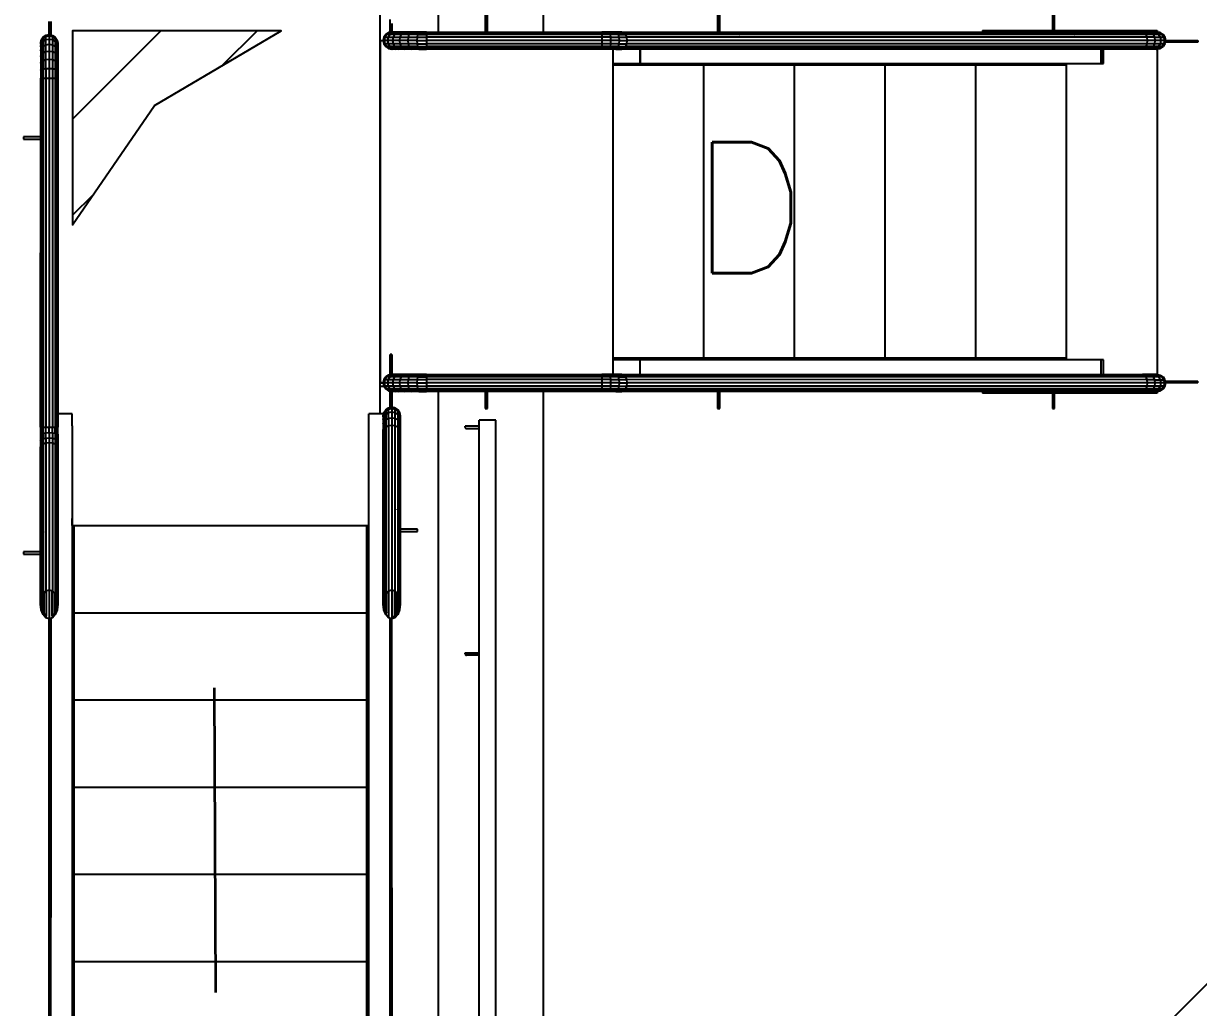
# Model space of a CAD drawing. Header units: metres. Extents: x 0 to 63075, y 0 to 44550.
# Drawn here: x 50129 to 50635, y 37423 to 37847 of the extents above; entities that cross this region are included whole.
import ezdxf
from ezdxf.enums import TextEntityAlignment as Align

# ---------------------------------------------------------------- set-up
doc = ezdxf.new("R2010")
doc.units = ezdxf.units.M
doc.header["$LTSCALE"] = 75
for name, color, linetype in [('GSB', 7, 'Continuous'), ('ML6', 1, 'Continuous'), ('SL1', 8, 'Continuous')]:
    doc.layers.add(name, color=color, linetype=linetype)
doc.styles.add('Arial', font='arial.ttf')
doc.styles.add('txt.shx-b', font='txt.shx')
doc.dimstyles.new('ANSI_FRACTIONAL_L', dxfattribs={"dimtxt": 0.18, "dimasz": 0.18, "dimexe": 0.18, "dimexo": 0.0625, "dimgap": 0.09, "dimtad": 0, "dimtih": 1, "dimtoh": 1, "dimdec": 4, "dimzin": 0, "dimdsep": 46, "dimtxsty": 'Standard', "dimcen": 0.09, "dimadec": 0, "dimazin": 0, "dimtfac": 1, "dimtdec": 4, "dimtofl": 0, "dimtmove": 0, "dimatfit": 3, "dimfxl": 1, "dimtolj": 1, "dimtzin": 0, "dimarcsym": 0})

# ---------------------------------------------------------------- blocks, each defined once
blk = doc.blocks.new('A$C6bae614f')
at = {"layer": 'SL1'}
h = blk.add_hatch(dxfattribs=at)
h.set_pattern_fill('_USER', color=256, scale=195, angle=44.9981, style=0, pattern_type=0)
h.set_pattern_definition([(44.99813, (326091.56, -18363.04), (-137.8813, 137.8903), [])])
h.paths.add_polyline_path([(348356.1, 26610.3), (348718.6, 26824.4), (348120.9, 26824.4), (348120.9, 26268.2)])
for p, q in [((349169.8, 26820.8), (349170.6, 51103.7)), ((349470.6, 51103.7), (349469.8, 26820.8)), ((348053.8, 26813), (348053.8, 26851.4)), ((348058.6, 26851.4), (348058.6, 26812.1)), ((349002.7, 25726.3), (349002.8, 26880.6)), ((349031.1, 26820), (349031.1, 26857.1)), ((349303.8, 26870.1), (349303.8, 26820.8)), ((349310.2, 26820.8), (349310.2, 26870.1)), ((349969.8, 26870.1), (349969.8, 26820.8)), ((349976.2, 26820.8), (349976.2, 26870.1)), ((350929.8, 26870.1), (350929.8, 26820.9)), ((350936.2, 26820.9), (350936.2, 26870.1)), ((349018.5, 26813.8), (349013.2, 26805.9)), ((349018.5, 26813.7), (349013.2, 26805.8)), ((349021.5, 26813.7), (349016.3, 26805.8)), ((349026.4, 26819.1), (349018.5, 26813.8)), ((349026.4, 26819), (349018.5, 26813.7)), ((349018.5, 26813.7), (349018.5, 26813.8)), ((349021.5, 26813.7), (349018.5, 26813.7)), ((349029.2, 26819), (349021.5, 26813.7)), ((349030.1, 26813.7), (349021.5, 26813.7)), ((349030.1, 26813.7), (349025.4, 26805.8)), ((349035.8, 26820.9), (349026.4, 26819)), ((349031.1, 26820), (349026.4, 26819.1)), ((349026.4, 26819), (349026.4, 26819.1)), ((349029.2, 26819), (349026.4, 26819)), ((349038.3, 26820.9), (349029.2, 26819)), ((349037.3, 26819), (349029.2, 26819)), ((349037.3, 26819), (349030.1, 26813.7)), ((349044.1, 26813.7), (349030.1, 26813.7)), ((349035.5, 26820.9), (349035.9, 26845.4)), ((349035.8, 26820.9), (349035.5, 26820.9)), ((349036.2, 26820.9), (349035.8, 26820.9)), ((349035.8, 26820.9), (349035.8, 26820.9)), ((349038.3, 26820.9), (349035.8, 26820.9)), ((349035.9, 26845.2), (349035.9, 26820.9)), ((349045.7, 26820.9), (349037.3, 26819)), ((349050.3, 26819), (349037.3, 26819)), ((349045.7, 26820.9), (349038.3, 26820.9)), ((349044.1, 26813.7), (349040, 26805.8)), ((349050.3, 26819), (349044.1, 26813.7)), ((349062.7, 26813.7), (349044.1, 26813.7)), ((349057.6, 26820.9), (349045.7, 26820.9)), ((349057.6, 26820.9), (349050.3, 26819)), ((349067.6, 26819), (349050.3, 26819)), ((349073.4, 26820.9), (349057.6, 26820.9)), ((349062.7, 26813.7), (349059.4, 26805.8)), ((349067.6, 26819), (349062.7, 26813.7)), ((349084.9, 26813.7), (349062.7, 26813.7)), ((349073.4, 26820.9), (349067.6, 26819)), ((349088.3, 26819), (349067.6, 26819)), ((349092.4, 26820.9), (349073.4, 26820.9)), ((349084.9, 26813.7), (349082.6, 26805.8)), ((349088.3, 26819), (349084.9, 26813.7)), ((349109.7, 26813.7), (349084.9, 26813.7)), ((349092.4, 26820.9), (349088.3, 26819)), ((349111.4, 26819), (349088.3, 26819)), ((349113.5, 26820.8), (349092.4, 26820.9)), ((349109.7, 26813.7), (349108.5, 26805.8)), ((349111.4, 26819), (349109.7, 26813.7)), ((349109.7, 26813.7), (349135.8, 26813.7)), ((349113.5, 26820.8), (349111.4, 26819)), ((349111.4, 26819), (349135.8, 26819)), ((349135.8, 26820.8), (349113.5, 26820.8)), ((349135.8, 26820.8), (349637.9, 26820.8)), ((349135.8, 26820.8), (349135.8, 26819)), ((349135.8, 26819), (349135.8, 26813.7)), ((349637.9, 26819), (349135.8, 26819)), ((349135.8, 26813.7), (349135.8, 26805.8)), ((349637.9, 26813.7), (349135.8, 26813.7)), ((349658.3, 26820.8), (349637.9, 26820.8)), ((349637.9, 26820.8), (349637.9, 26819)), ((349637.9, 26819), (349637.9, 26772)), ((349660.2, 26819), (349637.9, 26819)), ((349661.9, 26813.7), (349637.9, 26813.7)), ((349658.3, 26820.8), (349660.2, 26819)), ((349677.9, 26820.8), (349658.3, 26820.8)), ((349660.2, 26819), (349661.9, 26813.7)), ((349681.7, 26819), (349660.2, 26819)), ((349684.8, 26813.7), (349661.9, 26813.7)), ((349661.9, 26813.7), (349662.9, 26805.8)), ((349695.8, 26820.8), (349677.9, 26820.8)), ((349677.9, 26820.8), (349681.7, 26819)), ((349681.7, 26819), (349684.8, 26813.7)), ((349681.7, 26819), (349701.3, 26819)), ((349684.8, 26813.7), (349687, 26805.8)), ((349684.8, 26813.7), (349705.8, 26813.7)), ((349695.8, 26820.8), (351187.8, 26820.9)), ((349695.8, 26820.8), (349701.3, 26819)), ((351193.2, 26819), (349701.3, 26819)), ((349701.3, 26819), (349705.8, 26813.7)), ((349705.8, 26813.7), (349708.9, 26805.8)), ((351197.8, 26813.7), (349705.8, 26813.7)), ((350729.8, 26825.5), (350729.8, 26820.8)), ((350729.8, 26825.5), (350929.8, 26825.5)), ((350936.2, 26825.5), (351229.8, 26825.5)), ((351187.8, 26820.9), (351193.2, 26819)), ((351205.4, 26820.9), (351187.8, 26820.9)), ((351193.2, 26819), (351197.8, 26813.7)), ((351212.4, 26819), (351193.2, 26819)), ((351197.8, 26813.7), (351200.9, 26805.8)), ((351218.4, 26813.7), (351197.8, 26813.7)), ((351218.7, 26820.9), (351205.4, 26820.9)), ((351205.4, 26820.9), (351212.4, 26819)), ((351212.4, 26819), (351218.4, 26813.7)), ((351227, 26819), (351212.4, 26819)), ((351234, 26813.7), (351218.4, 26813.7)), ((351218.4, 26813.7), (351222.4, 26805.8)), ((351227, 26820.9), (351218.7, 26820.9)), ((351218.7, 26820.9), (351227, 26819)), ((351227, 26820.9), (351236.1, 26819)), ((351229.8, 26820.9), (351227, 26820.9)), ((351236.1, 26819), (351227, 26819)), ((351227, 26819), (351234, 26813.7)), ((351229.8, 26820.9), (351229.4, 26820.9)), ((351229.8, 26825.5), (351229.8, 26820.9)), ((351229.8, 26820.9), (351229.8, 26820.9)), ((351229.8, 26820.9), (351239.2, 26819)), ((351239.2, 26819.1), (351229.8, 26820.9)), ((351234, 26813.7), (351238.7, 26805.8)), ((351243.8, 26813.7), (351234, 26813.7)), ((351236.1, 26819), (351243.8, 26813.7)), ((351236.1, 26819), (351239.2, 26819)), ((351239.2, 26819.1), (351239.2, 26819)), ((351247.1, 26813.8), (351239.2, 26819.1)), ((351239.2, 26819), (351247.1, 26813.7)), ((351243.8, 26813.7), (351247.1, 26813.7)), ((351243.8, 26813.7), (351248.9, 26805.8)), ((351247.1, 26813.8), (351247.1, 26813.7)), ((351252.4, 26805.9), (351247.1, 26813.8)), ((351247.1, 26813.7), (351252.4, 26805.8)), ((348031.2, 26798), (348029.4, 26788.6)), ((348029.5, 26788.6), (348029.4, 26788.6)), ((348029.4, 26788.6), (348029.5, 26788.2)), ((348029.5, 26788.6), (348031.3, 26798)), ((348029.5, 26786.1), (348031.3, 26795.2)), ((348029.5, 26788.6), (348029.5, 26786.1)), ((348029.5, 26778.7), (348031.3, 26787.2)), ((348029.5, 26786.1), (348029.5, 26778.7)), ((348036.5, 26805.9), (348031.2, 26798)), ((348031.2, 26798), (348031.3, 26798)), ((348031.3, 26798), (348036.6, 26805.9)), ((348031.3, 26795.2), (348036.6, 26803)), ((348031.3, 26795.2), (348031.3, 26798)), ((348031.3, 26795.2), (348031.3, 26787.2)), ((348031.3, 26787.2), (348036.6, 26794.3)), ((348031.3, 26787.2), (348031.3, 26774.1)), ((348031.3, 26774.1), (348036.6, 26780.3)), ((348044.4, 26811.2), (348036.5, 26805.9)), ((348036.5, 26805.9), (348036.6, 26805.9)), ((348036.6, 26805.9), (348044.5, 26811.2)), ((348036.6, 26803), (348044.5, 26808.1)), ((348036.6, 26803), (348036.6, 26805.9)), ((348036.6, 26803), (348036.6, 26794.3)), ((348036.6, 26794.3), (348044.5, 26799.1)), ((348036.6, 26794.3), (348036.6, 26780.3)), ((348036.6, 26780.3), (348044.5, 26784.5)), ((348036.6, 26780.3), (348036.6, 26761.8)), ((348053.8, 26813), (348044.4, 26811.2)), ((348044.4, 26811.2), (348044.5, 26811.2)), ((348044.5, 26811.2), (348053.9, 26813)), ((348044.5, 26808.1), (348044.5, 26811.2)), ((348044.5, 26808.1), (348053.9, 26809.9)), ((348044.5, 26799.1), (348044.5, 26808.1)), ((348044.5, 26799.1), (348053.9, 26800.7)), ((348044.5, 26784.5), (348044.5, 26799.1)), ((348044.5, 26784.5), (348053.9, 26785.9)), ((348044.5, 26765), (348044.5, 26784.5)), ((348053.8, 26813), (348053.8, 26813)), ((348053.8, 26813), (348053.9, 26813)), ((348053.9, 26809.9), (348053.9, 26813)), ((348053.9, 26813), (348063.2, 26811.2)), ((348053.9, 26809.9), (348053.9, 26800.7)), ((348053.9, 26809.9), (348063.2, 26808.1)), ((348053.9, 26800.7), (348063.2, 26799.1)), ((348053.9, 26800.7), (348053.9, 26785.9)), ((348053.9, 26785.9), (348053.9, 26766.2)), ((348053.9, 26785.9), (348063.2, 26784.5)), ((348063.2, 26811.2), (348071.1, 26805.9)), ((348063.2, 26808.1), (348063.2, 26811.2)), ((348063.2, 26808.1), (348071.1, 26803)), ((348063.2, 26808.1), (348063.2, 26799.1)), ((348063.2, 26799.1), (348063.2, 26784.5)), ((348063.2, 26799.1), (348071.1, 26794.3)), ((348063.2, 26784.5), (348063.2, 26765)), ((348063.2, 26784.5), (348071.1, 26780.3)), ((348071.1, 26803), (348071.1, 26805.9)), ((348071.1, 26805.9), (348076.4, 26798)), ((348071.1, 26803), (348076.4, 26795.2)), ((348071.1, 26803), (348071.1, 26794.3)), ((348071.1, 26794.3), (348076.4, 26787.2)), ((348071.1, 26794.3), (348071.1, 26780.3)), ((348071.1, 26780.3), (348076.4, 26774.1)), ((348071.1, 26780.3), (348071.1, 26761.7)), ((348076.4, 26798), (348078.3, 26788.6)), ((348076.4, 26795.2), (348076.4, 26798)), ((348076.4, 26795.2), (348076.4, 26787.2)), ((348076.4, 26795.2), (348078.3, 26786.1)), ((348076.4, 26787.2), (348078.3, 26778.7)), ((348076.4, 26787.2), (348076.4, 26774.1)), ((348078.3, 26786.1), (348078.3, 26788.6)), ((348078.3, 26786.1), (348078.3, 26778.7)), ((349002.8, 26796.5), (349002.7, 25814.5)), ((349002.8, 26796.6), (349011.4, 26796.6)), ((349002.8, 26796.5), (349011.4, 26796.5)), ((349013.2, 26805.9), (349011.4, 26796.5)), ((349013.2, 26805.8), (349011.4, 26796.5)), ((349011.4, 26796.5), (349013.2, 26787.1)), ((349011.4, 26796.5), (349011.4, 26796.5)), ((349014.5, 26796.5), (349011.4, 26796.5)), ((349013.2, 26805.8), (349013.2, 26805.9)), ((349016.3, 26805.8), (349013.2, 26805.8)), ((349013.2, 26787.1), (349018.5, 26779.2)), ((349016.3, 26787.1), (349013.2, 26787.1)), ((349016.3, 26805.8), (349014.5, 26796.5)), ((349014.5, 26796.5), (349016.3, 26787.1)), ((349023.7, 26796.5), (349014.5, 26796.5)), ((349016.3, 26805.8), (349025.4, 26805.8)), ((349016.3, 26787.1), (349021.5, 26779.2)), ((349025.4, 26787.1), (349016.3, 26787.1)), ((349025.4, 26805.8), (349023.7, 26796.5)), ((349038.5, 26796.5), (349023.7, 26796.5)), ((349023.7, 26796.5), (349025.4, 26787.1)), ((349025.4, 26805.8), (349040, 26805.8)), ((349025.4, 26787.1), (349030.1, 26779.2)), ((349040, 26787.1), (349025.4, 26787.1)), ((349040, 26805.8), (349038.5, 26796.5)), ((349058.2, 26796.5), (349038.5, 26796.5)), ((349038.5, 26796.5), (349040, 26787.1)), ((349040, 26805.8), (349059.4, 26805.8)), ((349040, 26787.1), (349044.1, 26779.2)), ((349059.4, 26787.1), (349040, 26787.1)), ((349059.4, 26805.8), (349058.2, 26796.5)), ((349058.2, 26796.5), (349059.4, 26787.1)), ((349081.8, 26796.5), (349058.2, 26796.5)), ((349059.4, 26805.8), (349082.6, 26805.8)), ((349059.4, 26787.1), (349062.7, 26779.2)), ((349082.6, 26787.1), (349059.4, 26787.1)), ((349082.6, 26805.8), (349081.8, 26796.5)), ((349081.8, 26796.5), (349082.6, 26787.1)), ((349108.1, 26796.4), (349081.8, 26796.5)), ((349082.6, 26805.8), (349108.5, 26805.8)), ((349108.5, 26787.1), (349082.6, 26787.1)), ((349082.6, 26787.1), (349084.9, 26779.2)), ((349108.5, 26805.8), (349108.1, 26796.4)), ((349108.1, 26796.4), (349108.5, 26787.1)), ((349108.1, 26796.4), (349135.8, 26796.4)), ((349108.5, 26805.8), (349135.8, 26805.8)), ((349108.5, 26787.1), (349135.8, 26787.1)), ((349108.5, 26787.1), (349109.7, 26779.2)), ((349637.9, 26805.8), (349135.8, 26805.8)), ((349135.8, 26805.8), (349135.8, 26787.1)), ((349637.9, 26796.4), (349135.8, 26796.4)), ((349637.9, 26787.1), (349135.8, 26787.1)), ((349135.8, 26787.1), (349135.8, 26779.2)), ((349662.9, 26805.8), (349637.9, 26805.8)), ((349663.3, 26796.4), (349637.9, 26796.4)), ((349662.9, 26787.1), (349637.9, 26787.1)), ((349662.9, 26787.1), (349661.9, 26779.2)), ((349662.9, 26805.8), (349687, 26805.8)), ((349662.9, 26805.8), (349663.3, 26796.4)), ((349663.3, 26796.4), (349662.9, 26787.1)), ((349687, 26787.1), (349662.9, 26787.1)), ((349687.7, 26796.4), (349663.3, 26796.4)), ((349687, 26787.1), (349684.8, 26779.2)), ((349687, 26805.8), (349708.9, 26805.8)), ((349687, 26805.8), (349687.7, 26796.4)), ((349687.7, 26796.4), (349687, 26787.1)), ((349687, 26787.1), (349708.9, 26787.1)), ((349687.7, 26796.4), (349710, 26796.4)), ((349708.9, 26787.1), (349705.8, 26779.2)), ((351200.9, 26805.8), (349708.9, 26805.8)), ((349708.9, 26805.8), (349710, 26796.4)), ((349710, 26796.4), (349708.9, 26787.1)), ((351200.9, 26787.1), (349708.9, 26787.1)), ((351201.9, 26796.5), (349710, 26796.4)), ((350033.3, 26812.9), (350032.2, 26812.9)), ((350033.3, 26812), (350033.3, 26812.9)), ((350993.3, 26812.9), (350992.3, 26812.9)), ((350993.3, 26812), (350993.3, 26812.9)), ((351200.9, 26787.1), (351197.8, 26779.2)), ((351222.4, 26805.8), (351200.9, 26805.8)), ((351200.9, 26805.8), (351201.9, 26796.5)), ((351201.9, 26796.5), (351200.9, 26787.1)), ((351222.4, 26787.1), (351200.9, 26787.1)), ((351223.8, 26796.5), (351201.9, 26796.5)), ((351222.4, 26787.1), (351218.4, 26779.2)), ((351222.4, 26805.8), (351223.8, 26796.5)), ((351222.4, 26805.8), (351238.7, 26805.8)), ((351223.8, 26796.5), (351222.4, 26787.1)), ((351238.7, 26787.1), (351222.4, 26787.1)), ((351240.4, 26796.5), (351223.8, 26796.5)), ((351238.7, 26787.1), (351234, 26779.2)), ((351238.7, 26805.8), (351248.9, 26805.8)), ((351238.7, 26805.8), (351240.4, 26796.5)), ((351240.4, 26796.5), (351238.7, 26787.1)), ((351248.9, 26787.1), (351238.7, 26787.1)), ((351250.7, 26796.5), (351240.4, 26796.5)), ((351248.9, 26787.1), (351243.8, 26779.2)), ((351252.4, 26787.1), (351247.1, 26779.2)), ((351248.9, 26805.8), (351250.7, 26796.5)), ((351248.9, 26805.8), (351252.4, 26805.8)), ((351250.7, 26796.5), (351248.9, 26787.1)), ((351248.9, 26787.1), (351252.4, 26787.1)), ((351250.7, 26796.5), (351254.2, 26796.5)), ((351252.4, 26805.9), (351252.4, 26805.8)), ((351254.2, 26796.5), (351252.4, 26805.9)), ((351252.4, 26805.8), (351254.2, 26796.5)), ((351254.2, 26796.5), (351252.4, 26787.1)), ((351253.3, 26791.7), (351254.2, 26791.7)), ((351346.5, 26791.7), (351253.3, 26791.7)), ((351254.2, 26796.5), (351254.2, 26796.5)), ((351254.2, 26796.5), (351254.2, 26796.5)), ((351254.2, 26791.7), (351254.2, 26796.5)), ((351254.2, 26796.5), (351254.2, 26796.5)), ((351254.2, 26796.5), (351346.5, 26796.5)), ((351346.5, 26796.5), (351346.5, 26791.7)), ((348029.5, 26778.7), (348029.5, 26766.8)), ((348029.5, 26766.8), (348031.3, 26774.1)), ((348029.5, 26766.8), (348029.5, 26751)), ((348029.5, 26751), (348031.3, 26756.8)), ((348029.5, 26751), (348029.5, 26732)), ((348031.3, 26774.1), (348031.3, 26756.8)), ((348031.3, 26756.8), (348036.6, 26761.8)), ((348031.3, 26756.8), (348031.3, 26736.1)), ((348036.6, 26761.8), (348044.5, 26765)), ((348036.6, 26761.8), (348036.6, 26739.5)), ((348044.5, 26765), (348053.9, 26766.2)), ((348044.5, 26741.8), (348044.5, 26765)), ((348053.9, 26766.2), (348063.2, 26765)), ((348053.9, 26766.2), (348053.9, 26742.6)), ((348063.2, 26765), (348063.2, 26741.8)), ((348063.2, 26765), (348071.1, 26761.7)), ((348071.1, 26761.7), (348076.4, 26756.8)), ((348071.1, 26761.7), (348071.1, 26739.5)), ((348076.4, 26774.1), (348076.4, 26756.8)), ((348076.4, 26774.1), (348078.3, 26766.8)), ((348076.4, 26756.8), (348078.3, 26751)), ((348076.4, 26756.8), (348076.4, 26736.1)), ((348078.3, 26778.7), (348078.3, 26766.8)), ((348078.3, 26766.8), (348078.3, 26751)), ((348078.3, 26751), (348078.3, 26732)), ((349018.5, 26779.2), (349026.4, 26773.9)), ((349021.5, 26779.2), (349018.5, 26779.2)), ((349021.5, 26779.2), (349029.2, 26773.9)), ((349030.1, 26779.2), (349021.5, 26779.2)), ((349026.4, 26773.9), (349035.8, 26772.1)), ((349029.2, 26773.9), (349026.4, 26773.9)), ((349029.2, 26773.9), (349038.3, 26772.1)), ((349037.3, 26773.9), (349029.2, 26773.9)), ((349030.1, 26779.2), (349037.3, 26773.9)), ((349044.1, 26779.2), (349030.1, 26779.2)), ((349038.3, 26772.1), (349035.8, 26772.1)), ((349037.3, 26773.9), (349045.7, 26772.1)), ((349050.3, 26773.9), (349037.3, 26773.9)), ((349045.7, 26772.1), (349038.3, 26772.1)), ((349062.7, 26779.2), (349044.1, 26779.2)), ((349044.1, 26779.2), (349050.3, 26773.9)), ((349057.6, 26772.1), (349045.7, 26772.1)), ((349067.6, 26773.9), (349050.3, 26773.9)), ((349050.3, 26773.9), (349057.6, 26772.1)), ((349073.4, 26772.1), (349057.6, 26772.1)), ((349062.7, 26779.2), (349067.6, 26773.9)), ((349084.9, 26779.2), (349062.7, 26779.2)), ((349088.3, 26773.9), (349067.6, 26773.9)), ((349067.6, 26773.9), (349073.4, 26772.1)), ((349092.4, 26772.1), (349073.4, 26772.1)), ((349084.9, 26779.2), (349088.3, 26773.9)), ((349109.7, 26779.2), (349084.9, 26779.2)), ((349088.3, 26773.9), (349092.4, 26772.1)), ((349111.4, 26773.9), (349088.3, 26773.9)), ((349113.5, 26772.1), (349092.4, 26772.1)), ((349109.7, 26779.2), (349135.8, 26779.2)), ((349109.7, 26779.2), (349111.4, 26773.9)), ((349111.4, 26773.9), (349113.5, 26772.1)), ((349111.4, 26773.9), (349135.8, 26773.9)), ((349113.5, 26772.1), (349135.8, 26772.1)), ((349135.8, 26779.2), (349135.8, 26773.9)), ((349637.9, 26779.2), (349135.8, 26779.2)), ((349135.8, 26773.9), (349135.8, 26772.1)), ((349637.9, 26773.9), (349135.8, 26773.9)), ((349637.9, 26772), (349135.8, 26772.1)), ((349661.9, 26779.2), (349637.9, 26779.2)), ((349660.2, 26773.9), (349637.9, 26773.9)), ((349658.3, 26772), (349637.9, 26772)), ((349660.2, 26773.9), (349658.3, 26772)), ((349677.9, 26772), (349658.3, 26772)), ((349661.9, 26779.2), (349660.2, 26773.9)), ((349681.7, 26773.9), (349660.2, 26773.9)), ((349684.8, 26779.2), (349661.9, 26779.2)), ((349669.8, 26772), (349669.8, 25839.1)), ((349681.7, 26773.9), (349677.9, 26772)), ((349677.9, 26772), (349695.8, 26772)), ((349684.8, 26779.2), (349681.7, 26773.9)), ((349681.7, 26773.9), (349701.3, 26773.9)), ((349684.8, 26779.2), (349705.8, 26779.2)), ((349701.3, 26773.9), (349695.8, 26772)), ((351187.8, 26772.1), (349695.8, 26772)), ((349705.8, 26779.2), (349701.3, 26773.9)), ((351193.2, 26773.9), (349701.3, 26773.9)), ((351197.8, 26779.2), (349705.8, 26779.2)), ((349748.1, 26730.5), (349748.1, 26772)), ((349748.1, 26772), (349748.1, 26730.5)), ((351069.8, 26772.1), (351069.8, 26730.5)), ((351069.8, 26730.5), (351069.8, 26772.1)), ((351076.1, 26730.5), (351076.1, 26772.1)), ((351193.2, 26773.9), (351187.8, 26772.1)), ((351205.4, 26772.1), (351187.8, 26772.1)), ((351197.8, 26779.2), (351193.2, 26773.9)), ((351212.4, 26773.9), (351193.2, 26773.9)), ((351218.4, 26779.2), (351197.8, 26779.2)), ((351212.4, 26773.9), (351205.4, 26772.1)), ((351218.7, 26772.1), (351205.4, 26772.1)), ((351218.4, 26779.2), (351212.4, 26773.9)), ((351227, 26773.9), (351212.4, 26773.9)), ((351234, 26779.2), (351218.4, 26779.2)), ((351227, 26773.9), (351218.7, 26772.1)), ((351227, 26772.1), (351218.7, 26772.1)), ((351234, 26779.2), (351227, 26773.9)), ((351236.1, 26773.9), (351227, 26772.1)), ((351236.1, 26773.9), (351227, 26773.9)), ((351227, 26772.1), (351229.8, 26772.1)), ((351239.2, 26773.9), (351229.8, 26772.1)), ((351229.8, 26772.1), (351229.8, 25838.9)), ((351243.8, 26779.2), (351234, 26779.2)), ((351243.8, 26779.2), (351236.1, 26773.9)), ((351236.1, 26773.9), (351239.2, 26773.9)), ((351247.1, 26779.2), (351239.2, 26773.9)), ((351243.8, 26779.2), (351247.1, 26779.2)), ((348029.5, 26732), (348031.3, 26736.1)), ((348029.5, 26732), (348029.5, 26710.9)), ((348029.5, 26710.9), (348031.3, 26713)), ((348031.3, 26736.1), (348036.6, 26739.5)), ((348031.3, 26736.1), (348031.3, 26713)), ((348031.3, 26713), (348036.6, 26714.7)), ((348031.3, 26713), (348031.3, 26688.6)), ((348036.6, 26739.5), (348044.5, 26741.8)), ((348036.6, 26739.5), (348036.6, 26714.7)), ((348036.6, 26714.7), (348044.5, 26715.9)), ((348036.6, 26714.7), (348036.6, 26688.6)), ((348044.5, 26741.8), (348053.9, 26742.6)), ((348044.5, 26715.9), (348044.5, 26741.8)), ((348044.5, 26715.9), (348053.9, 26716.3)), ((348044.5, 26715.9), (348044.5, 26688.6)), ((348053.9, 26742.6), (348063.2, 26741.8)), ((348053.9, 26742.6), (348053.9, 26716.3)), ((348053.9, 26716.3), (348053.9, 26688.6)), ((348053.9, 26716.3), (348063.2, 26715.9)), ((348063.2, 26741.8), (348063.2, 26715.9)), ((348063.2, 26741.8), (348071.1, 26739.5)), ((348063.2, 26715.9), (348063.2, 26688.6)), ((348063.2, 26715.9), (348071.1, 26714.7)), ((348071.1, 26739.5), (348076.4, 26736.1)), ((348071.1, 26739.5), (348071.1, 26714.7)), ((348071.1, 26714.7), (348076.4, 26713)), ((348071.1, 26714.7), (348071.1, 26688.6)), ((348076.4, 26736.1), (348078.3, 26732)), ((348076.4, 26736.1), (348076.4, 26713)), ((348076.4, 26713), (348078.3, 26710.9)), ((348076.4, 26713), (348076.4, 26688.6)), ((348078.3, 26732), (348078.3, 26710.9)), ((349669.8, 26730.5), (349748.1, 26730.5)), ((349929.8, 26725.5), (349669.8, 26725.6)), ((349929.8, 26725.5), (349669.8, 26725.5)), ((349748.1, 26730.5), (351069.8, 26730.5)), ((349929.8, 26730.5), (349929.8, 26725.5)), ((349929.8, 26725.5), (349929.8, 25880.5)), ((350189.8, 26725.5), (349929.8, 26725.5)), ((350189.8, 26725.5), (349929.8, 26725.5)), ((350189.8, 26730.5), (350189.8, 26725.5)), ((350189.8, 26725.5), (350189.8, 25880.5)), ((350449.8, 26725.5), (350189.8, 26725.5)), ((350449.8, 26725.5), (350189.8, 26725.5)), ((350449.8, 26730.5), (350449.8, 26725.5)), ((350449.8, 26725.5), (350449.8, 25880.5)), ((350709.8, 26725.5), (350449.8, 26725.5)), ((350709.8, 26725.5), (350449.8, 26725.5)), ((350709.8, 26730.5), (350709.8, 26725.5)), ((350709.8, 26725.5), (350709.8, 25880.5)), ((350969.8, 26725.5), (350709.8, 26725.5)), ((350969.8, 26725.5), (350709.8, 26725.5)), ((350729.8, 26725.5), (350729.8, 26725.5)), ((350969.8, 26730.5), (350969.8, 26725.5)), ((350969.8, 26725.5), (350969.8, 25880.5)), ((351069.8, 26730.5), (351076.1, 26730.5)), ((348029.4, 25687.9), (348029.5, 26688.6)), ((348029.5, 26710.9), (348029.5, 26688.6)), ((348029.5, 26688.6), (348031.3, 26688.6)), ((348031.3, 26688.6), (348031.3, 25687.9)), ((348031.3, 26688.6), (348036.6, 26688.6)), ((348036.6, 26688.6), (348044.5, 26688.6)), ((348036.6, 26688.6), (348036.6, 25687.9)), ((348044.5, 26688.6), (348044.5, 25687.9)), ((348044.5, 26688.6), (348053.9, 26688.6)), ((348053.9, 26688.6), (348053.8, 25687.9)), ((348053.9, 26688.6), (348063.2, 26688.6)), ((348063.2, 26688.6), (348063.2, 25687.9)), ((348063.2, 26688.6), (348071.1, 26688.6)), ((348071.1, 26688.6), (348076.4, 26688.6)), ((348071.1, 26688.6), (348071.1, 25687.9)), ((348076.4, 26688.6), (348078.3, 26688.6)), ((348076.4, 26688.6), (348076.4, 25687.9)), ((348078.3, 26688.6), (348078.2, 25687.9)), ((348078.3, 26710.9), (348078.3, 26688.6)), ((347980.3, 26520.4), (347980.3, 26520.4)), ((348029.4, 26520.4), (347980.3, 26520.4)), ((348029.4, 26520.4), (347980.3, 26520.4)), ((347980.3, 26520.4), (347980.3, 26514)), ((347980.3, 26514), (348029.4, 26514)), ((349031, 25838.1), (349031, 25896.5)), ((349035.8, 25896.5), (349031, 25896.5)), ((349035.8, 25896.5), (349035.8, 25839.1)), ((349929.8, 25885.5), (349669.8, 25885.5)), ((349748, 25880.5), (349669.8, 25880.5)), ((351069.8, 25880.5), (349748, 25880.5)), ((349929.8, 25880.5), (349748, 25880.5)), ((349748, 25839.1), (349748, 25880.5)), ((350189.8, 25885.5), (349929.8, 25885.5)), ((350189.8, 25880.5), (349929.8, 25880.5)), ((350449.8, 25885.5), (350189.8, 25885.5)), ((350449.8, 25880.5), (350189.8, 25880.5)), ((350709.8, 25885.5), (350449.8, 25885.5)), ((350709.8, 25880.5), (350449.8, 25880.5)), ((350969.8, 25885.5), (350709.8, 25885.5)), ((350969.8, 25880.5), (350709.8, 25880.5)), ((350729.8, 25880.5), (350729.8, 25880.5)), ((351069.8, 25838.9), (351069.8, 25880.5)), ((351076.1, 25880.5), (351069.8, 25880.5)), ((351076.1, 25838.9), (351076.1, 25880.5)), ((349026.4, 25837.2), (349018.5, 25831.9)), ((349029.1, 25837.2), (349021.4, 25831.9)), ((349035.7, 25839.1), (349026.4, 25837.2)), ((349029.1, 25837.2), (349026.4, 25837.2)), ((349038.2, 25839.1), (349029.1, 25837.2)), ((349037.2, 25837.2), (349029.1, 25837.2)), ((349037.2, 25837.2), (349030.1, 25831.9)), ((349038.2, 25839.1), (349035.7, 25839.1)), ((349045.6, 25839.1), (349037.2, 25837.2)), ((349050.3, 25837.2), (349037.2, 25837.2)), ((349045.6, 25839.1), (349038.2, 25839.1)), ((349050.3, 25837.2), (349044.1, 25831.9)), ((349057.6, 25839.1), (349045.6, 25839.1)), ((349057.6, 25839.1), (349050.3, 25837.2)), ((349067.6, 25837.2), (349050.3, 25837.2)), ((349073.4, 25839.1), (349057.6, 25839.1)), ((349067.6, 25837.2), (349062.6, 25831.9)), ((349073.4, 25839.1), (349067.6, 25837.2)), ((349088.3, 25837.2), (349067.6, 25837.2)), ((349092.4, 25839.1), (349073.4, 25839.1)), ((349088.3, 25837.2), (349084.9, 25831.9)), ((349092.4, 25839.1), (349088.3, 25837.2)), ((349111.4, 25837.2), (349088.3, 25837.2)), ((349113.5, 25839.1), (349092.4, 25839.1)), ((349111.4, 25837.2), (349109.6, 25831.9)), ((349113.5, 25839.1), (349111.4, 25837.2)), ((349111.4, 25837.2), (349135.7, 25837.2)), ((349135.7, 25839.1), (349113.5, 25839.1)), ((349135.7, 25839.1), (349637.8, 25839.1)), ((349135.7, 25839.1), (349135.7, 25837.2)), ((349135.7, 25837.2), (349135.7, 25831.9)), ((349637.8, 25837.2), (349135.7, 25837.2)), ((349658.3, 25839.1), (349637.8, 25839.1)), ((349637.8, 25839.1), (349637.8, 25837.2)), ((349637.8, 25837.2), (349637.8, 25797.4)), ((349660.2, 25837.2), (349637.8, 25837.2)), ((349658.3, 25839.1), (349660.2, 25837.2)), ((349677.9, 25839.1), (349658.3, 25839.1)), ((349681.6, 25837.2), (349660.2, 25837.2)), ((349660.2, 25837.2), (349661.8, 25831.9)), ((349695.8, 25839.1), (349677.9, 25839.1)), ((349677.9, 25839.1), (349681.6, 25837.2)), ((349681.6, 25837.2), (349684.8, 25831.9)), ((349681.6, 25837.2), (349701.2, 25837.2)), ((349695.8, 25839.1), (351187.8, 25838.9)), ((349695.8, 25839.1), (349701.2, 25837.2)), ((351193.2, 25837.1), (349701.2, 25837.2)), ((349701.2, 25837.2), (349705.8, 25831.9)), ((351187.8, 25838.9), (351193.2, 25837.1)), ((351205.3, 25838.9), (351187.8, 25838.9)), ((351193.2, 25837.1), (351197.8, 25831.8)), ((351212.4, 25837.1), (351193.2, 25837.1)), ((351218.7, 25838.9), (351205.3, 25838.9)), ((351205.3, 25838.9), (351212.4, 25837.1)), ((351212.4, 25837.1), (351218.4, 25831.8)), ((351227, 25837.1), (351212.4, 25837.1)), ((351227, 25838.9), (351218.7, 25838.9)), ((351218.7, 25838.9), (351227, 25837.1)), ((351227, 25838.9), (351236, 25837.1)), ((351229.8, 25838.9), (351227, 25838.9)), ((351236, 25837.1), (351227, 25837.1)), ((351227, 25837.1), (351234, 25831.8)), ((351229.8, 25838.9), (351239.1, 25837.1)), ((351236, 25837.1), (351243.7, 25831.8)), ((351236, 25837.1), (351239.1, 25837.1)), ((351239.1, 25837.1), (351247, 25831.8)), ((349011.4, 25814.5), (349002.7, 25814.5)), ((349011.4, 25814.5), (349002.7, 25814.5)), ((349002.7, 25814.5), (349011.4, 25814.5)), ((349013.7, 25804.5), (349002.7, 25804.5)), ((349013.2, 25824), (349011.3, 25814.7)), ((349011.3, 25814.7), (349013.2, 25805.3)), ((349011.3, 25814.7), (349011.3, 25814.6)), ((349014.5, 25814.7), (349011.3, 25814.7)), ((349011.3, 25814.6), (349013.2, 25805.3)), ((349018.5, 25831.9), (349013.2, 25824)), ((349016.3, 25824), (349013.2, 25824)), ((349013.2, 25805.3), (349018.5, 25797.4)), ((349016.3, 25805.3), (349013.2, 25805.3)), ((349013.2, 25805.3), (349018.5, 25797.3)), ((349013.2, 25805.3), (349013.2, 25805.3)), ((349016.3, 25824), (349014.5, 25814.7)), ((349014.5, 25814.7), (349016.3, 25805.3)), ((349023.7, 25814.7), (349014.5, 25814.7)), ((349021.4, 25831.9), (349016.3, 25824)), ((349016.3, 25824), (349025.3, 25824)), ((349016.3, 25805.3), (349021.4, 25797.4)), ((349025.3, 25805.3), (349016.3, 25805.3)), ((349021.4, 25831.9), (349018.5, 25831.9)), ((349030.1, 25831.9), (349021.4, 25831.9)), ((349025.3, 25824), (349023.7, 25814.7)), ((349038.5, 25814.7), (349023.7, 25814.7)), ((349023.7, 25814.7), (349025.3, 25805.3)), ((349030.1, 25831.9), (349025.3, 25824)), ((349025.3, 25824), (349039.9, 25824)), ((349025.3, 25805.3), (349030.1, 25797.4)), ((349039.9, 25805.3), (349025.3, 25805.3)), ((349044.1, 25831.9), (349030.1, 25831.9)), ((349039.9, 25824), (349038.5, 25814.7)), ((349058.2, 25814.7), (349038.5, 25814.7)), ((349038.5, 25814.7), (349039.9, 25805.3)), ((349044.1, 25831.9), (349039.9, 25824)), ((349039.9, 25824), (349059.3, 25824)), ((349039.9, 25805.3), (349044.1, 25797.4)), ((349059.3, 25805.3), (349039.9, 25805.3)), ((349062.6, 25831.9), (349044.1, 25831.9)), ((349059.3, 25824), (349058.2, 25814.7)), ((349058.2, 25814.7), (349059.3, 25805.3)), ((349081.8, 25814.7), (349058.2, 25814.7)), ((349062.6, 25831.9), (349059.3, 25824)), ((349059.3, 25824), (349082.6, 25824)), ((349059.3, 25805.3), (349062.6, 25797.4)), ((349082.6, 25805.3), (349059.3, 25805.3)), ((349084.9, 25831.9), (349062.6, 25831.9)), ((349082.6, 25824), (349081.8, 25814.7)), ((349081.8, 25814.7), (349082.6, 25805.3)), ((349108.1, 25814.7), (349081.8, 25814.7)), ((349084.9, 25831.9), (349082.6, 25824)), ((349082.6, 25824), (349108.5, 25824)), ((349108.5, 25805.3), (349082.6, 25805.3)), ((349082.6, 25805.3), (349084.9, 25797.4)), ((349109.6, 25831.9), (349084.9, 25831.9)), ((349108.5, 25824), (349108.1, 25814.7)), ((349108.1, 25814.7), (349108.5, 25805.3)), ((349108.1, 25814.7), (349135.7, 25814.7)), ((349109.6, 25831.9), (349108.5, 25824)), ((349108.5, 25824), (349135.7, 25824)), ((349108.5, 25805.3), (349135.7, 25805.3)), ((349108.5, 25805.3), (349109.6, 25797.4)), ((349109.6, 25831.9), (349135.7, 25831.9)), ((349135.7, 25831.9), (349135.7, 25824)), ((349637.8, 25831.9), (349135.7, 25831.9)), ((349637.8, 25824), (349135.7, 25824)), ((349135.7, 25824), (349135.7, 25805.3)), ((349637.8, 25814.7), (349135.7, 25814.7)), ((349637.8, 25805.3), (349135.7, 25805.3)), ((349135.7, 25805.3), (349135.7, 25797.4)), ((349661.8, 25831.9), (349637.8, 25831.9)), ((349662.9, 25824), (349637.8, 25824)), ((349663.3, 25814.7), (349637.8, 25814.7)), ((349662.9, 25805.3), (349637.8, 25805.3)), ((349684.8, 25831.9), (349661.8, 25831.9)), ((349661.8, 25831.9), (349662.9, 25824)), ((349662.9, 25805.3), (349661.8, 25797.4)), ((349662.9, 25824), (349686.9, 25824)), ((349662.9, 25824), (349663.3, 25814.7)), ((349663.3, 25814.7), (349662.9, 25805.3)), ((349686.9, 25805.3), (349662.9, 25805.3)), ((349687.7, 25814.7), (349663.3, 25814.7)), ((349684.8, 25831.9), (349686.9, 25824)), ((349684.8, 25831.9), (349705.8, 25831.9)), ((349686.9, 25805.3), (349684.8, 25797.4)), ((349686.9, 25824), (349708.9, 25824)), ((349686.9, 25824), (349687.7, 25814.7)), ((349687.7, 25814.7), (349686.9, 25805.3)), ((349686.9, 25805.3), (349708.9, 25805.3)), ((349687.7, 25814.7), (349710, 25814.7)), ((349705.8, 25831.9), (349708.9, 25824)), ((351197.8, 25831.8), (349705.8, 25831.9)), ((349708.9, 25805.3), (349705.8, 25797.4)), ((351200.8, 25823.9), (349708.9, 25824)), ((349708.9, 25824), (349710, 25814.7)), ((349710, 25814.7), (349708.9, 25805.3)), ((351200.8, 25805.2), (349708.9, 25805.3)), ((351201.9, 25814.5), (349710, 25814.7)), ((351197.8, 25831.8), (351200.8, 25823.9)), ((351218.4, 25831.8), (351197.8, 25831.8)), ((351200.8, 25805.2), (351197.8, 25797.3)), ((351222.4, 25823.9), (351200.8, 25823.9)), ((351200.8, 25823.9), (351201.9, 25814.5)), ((351201.9, 25814.5), (351200.8, 25805.2)), ((351222.4, 25805.2), (351200.8, 25805.2)), ((351223.8, 25814.5), (351201.9, 25814.5)), ((351234, 25831.8), (351218.4, 25831.8)), ((351218.4, 25831.8), (351222.4, 25823.9)), ((351222.4, 25805.2), (351218.4, 25797.3)), ((351222.4, 25823.9), (351223.8, 25814.5)), ((351222.4, 25823.9), (351238.7, 25823.9)), ((351223.8, 25814.5), (351222.4, 25805.2)), ((351238.7, 25805.2), (351222.4, 25805.2)), ((351240.3, 25814.5), (351223.8, 25814.5)), ((351234, 25831.8), (351238.7, 25823.9)), ((351243.7, 25831.8), (351234, 25831.8)), ((351238.7, 25805.2), (351234, 25797.3)), ((351238.7, 25823.9), (351248.9, 25823.9)), ((351238.7, 25823.9), (351240.3, 25814.5)), ((351240.3, 25814.5), (351238.7, 25805.2)), ((351248.9, 25805.2), (351238.7, 25805.2)), ((351250.7, 25814.5), (351240.3, 25814.5)), ((351243.7, 25831.8), (351247, 25831.8)), ((351243.7, 25831.8), (351248.9, 25823.9)), ((351248.9, 25805.2), (351243.7, 25797.3)), ((351247, 25831.8), (351252.3, 25823.9)), ((351252.3, 25805.2), (351247, 25797.3)), ((351247, 25797.2), (351252.3, 25805.1)), ((351248.9, 25823.9), (351250.7, 25814.5)), ((351248.9, 25823.9), (351252.3, 25823.9)), ((351250.7, 25814.5), (351248.9, 25805.2)), ((351248.9, 25805.2), (351252.3, 25805.2)), ((351250.7, 25814.5), (351254.2, 25814.5)), ((351252.3, 25823.9), (351254.2, 25814.5)), ((351254.2, 25814.5), (351252.3, 25805.2)), ((351252.3, 25805.1), (351254.2, 25814.5)), ((351252.3, 25805.1), (351252.3, 25805.2)), ((351253.2, 25819.3), (351254.2, 25819.3)), ((351253.2, 25819.3), (351346.5, 25819.3)), ((351254.2, 25814.5), (351254.2, 25819.3)), ((351254.2, 25814.5), (351254.2, 25814.5)), ((351254.2, 25814.5), (351254.2, 25814.5)), ((351346.5, 25814.5), (351254.2, 25814.5)), ((351254.2, 25814.5), (351254.2, 25814.5)), ((351346.5, 25814.5), (351346.5, 25819.3)), ((349018.5, 25797.4), (349026.4, 25792.1)), ((349018.5, 25797.4), (349018.5, 25797.3)), ((349021.4, 25797.4), (349018.5, 25797.4)), ((349018.5, 25797.3), (349026.4, 25792.1)), ((349021.4, 25797.4), (349029.1, 25792.1)), ((349030.1, 25797.4), (349021.4, 25797.4)), ((349026.4, 25792.1), (349035.7, 25790.3)), ((349026.4, 25792.1), (349031, 25791.1)), ((349029.1, 25792.1), (349026.4, 25792.1)), ((349026.4, 25792.1), (349026.4, 25792.1)), ((349029.1, 25792.1), (349038.2, 25790.3)), ((349037.2, 25792.1), (349029.1, 25792.1)), ((349030.1, 25797.4), (349037.2, 25792.1)), ((349044.1, 25797.4), (349030.1, 25797.4)), ((349031, 25744), (349031, 25791.2)), ((349035.7, 25790.3), (349035.7, 25790.2)), ((349038.2, 25790.3), (349035.7, 25790.3)), ((349035.8, 25790.2), (349036.1, 25790.3)), ((349035.8, 25790.2), (349035.8, 25744.9)), ((349035.8, 25790.2), (349035.8, 25744.9)), ((349037.2, 25792.1), (349045.6, 25790.3)), ((349050.3, 25792.1), (349037.2, 25792.1)), ((349045.6, 25790.3), (349038.2, 25790.3)), ((349062.6, 25797.4), (349044.1, 25797.4)), ((349044.1, 25797.4), (349050.3, 25792.1)), ((349057.6, 25790.3), (349045.6, 25790.3)), ((349067.6, 25792.1), (349050.3, 25792.1)), ((349050.3, 25792.1), (349057.6, 25790.3)), ((349073.4, 25790.3), (349057.6, 25790.3)), ((349062.6, 25797.4), (349067.6, 25792.1)), ((349084.9, 25797.4), (349062.6, 25797.4)), ((349088.3, 25792.1), (349067.6, 25792.1)), ((349067.6, 25792.1), (349073.4, 25790.3)), ((349092.3, 25790.3), (349073.4, 25790.3)), ((349084.9, 25797.4), (349088.3, 25792.1)), ((349109.6, 25797.4), (349084.9, 25797.4)), ((349088.3, 25792.1), (349092.3, 25790.3)), ((349111.4, 25792.1), (349088.3, 25792.1)), ((349113.5, 25790.3), (349092.3, 25790.3)), ((349109.6, 25797.4), (349135.7, 25797.4)), ((349109.6, 25797.4), (349111.4, 25792.1)), ((349111.4, 25792.1), (349113.5, 25790.3)), ((349111.4, 25792.1), (349135.7, 25792.1)), ((349113.5, 25790.3), (349135.7, 25790.3)), ((349135.7, 25797.4), (349135.7, 25792.1)), ((349637.8, 25797.4), (349135.7, 25797.4)), ((349135.7, 25792.1), (349135.7, 25790.3)), ((349637.8, 25792.1), (349135.7, 25792.1)), ((349637.8, 25790.3), (349135.7, 25790.3)), ((349169.5, 16755.1), (349169.8, 25790.3)), ((349303.8, 25790.3), (349303.8, 25741)), ((349310.1, 25741), (349310.1, 25790.3)), ((349469.8, 25790.3), (349469.5, 17055.1)), ((349661.8, 25797.4), (349637.8, 25797.4)), ((349637.8, 25797.4), (349637.8, 25790.3)), ((349660.2, 25792.1), (349637.8, 25792.1)), ((349658.3, 25790.3), (349637.8, 25790.3)), ((349660.2, 25792.1), (349658.3, 25790.3)), ((349677.9, 25790.3), (349658.3, 25790.3)), ((349661.8, 25797.4), (349660.2, 25792.1)), ((349681.6, 25792.1), (349660.2, 25792.1)), ((349684.8, 25797.4), (349661.8, 25797.4)), ((349681.6, 25792.1), (349677.9, 25790.3)), ((349677.9, 25790.3), (349695.8, 25790.3)), ((349684.8, 25797.4), (349681.6, 25792.1)), ((349681.6, 25792.1), (349701.2, 25792.1)), ((349684.8, 25797.4), (349705.8, 25797.4)), ((349701.2, 25792.1), (349695.8, 25790.3)), ((351187.8, 25790.1), (349695.8, 25790.3)), ((349705.8, 25797.4), (349701.2, 25792.1)), ((351193.2, 25792), (349701.2, 25792.1)), ((351197.8, 25797.3), (349705.8, 25797.4)), ((349969.8, 25790.2), (349969.8, 25741)), ((349976.1, 25741), (349976.1, 25790.2)), ((350032.2, 25798.1), (350033.3, 25798.1)), ((350033.3, 25798.1), (350033.3, 25799.1)), ((350729.8, 25790.2), (350729.8, 25785.5)), ((350929.8, 25785.5), (350729.8, 25785.5)), ((350929.8, 25790.2), (350929.8, 25741)), ((350936.1, 25741), (350936.1, 25790.2)), ((351229.8, 25785.5), (350936.1, 25785.5)), ((350992.2, 25798.1), (350993.3, 25798.1)), ((350993.3, 25798.1), (350993.3, 25799)), ((351193.2, 25792), (351187.8, 25790.1)), ((351205.3, 25790.1), (351187.8, 25790.1)), ((351197.8, 25797.3), (351193.2, 25792)), ((351212.4, 25792), (351193.2, 25792)), ((351218.4, 25797.3), (351197.8, 25797.3)), ((351212.4, 25792), (351205.3, 25790.1)), ((351218.7, 25790.1), (351205.3, 25790.1)), ((351218.4, 25797.3), (351212.4, 25792)), ((351227, 25792), (351212.4, 25792)), ((351234, 25797.3), (351218.4, 25797.3)), ((351227, 25792), (351218.7, 25790.1)), ((351227, 25790.1), (351218.7, 25790.1)), ((351234, 25797.3), (351227, 25792)), ((351236, 25792), (351227, 25790.1)), ((351236, 25792), (351227, 25792)), ((351227, 25790.1), (351229.8, 25790.1)), ((351229.4, 25790.1), (351229.8, 25790.1)), ((351239.1, 25792), (351229.8, 25790.1)), ((351229.8, 25790.1), (351239.1, 25791.9)), ((351229.8, 25790.1), (351229.8, 25790.1)), ((351229.8, 25790.1), (351229.8, 25785.5)), ((351243.7, 25797.3), (351234, 25797.3)), ((351243.7, 25797.3), (351236, 25792)), ((351236, 25792), (351239.1, 25792)), ((351247, 25797.3), (351239.1, 25792)), ((351239.1, 25791.9), (351247, 25797.2)), ((351239.1, 25791.9), (351239.1, 25792)), ((351243.7, 25797.3), (351247, 25797.3)), ((351247, 25797.2), (351247, 25797.3)), ((349013.2, 25729.9), (349018.5, 25737.8)), ((349018.5, 25737.8), (349026.4, 25743.1)), ((349018.5, 25734.5), (349026.4, 25739.7)), ((349018.5, 25734.5), (349018.5, 25737.8)), ((349026.4, 25743.1), (349035.7, 25744.9)), ((349026.4, 25739.7), (349026.4, 25743.1)), ((349026.4, 25739.7), (349035.7, 25741.5)), ((349026.4, 25729.6), (349026.4, 25739.7)), ((349035.8, 25744.9), (349035.7, 25744.9)), ((349035.7, 25741.5), (349035.7, 25744.9)), ((349035.7, 25744.9), (349045.1, 25743.1)), ((349035.7, 25741.5), (349045.1, 25739.7)), ((349035.7, 25741.5), (349035.7, 25731.2)), ((349045.2, 25743.1), (349035.8, 25744.9)), ((349045.2, 25743.1), (349045.1, 25743.1)), ((349045.1, 25743.1), (349053, 25737.8)), ((349045.1, 25739.7), (349045.1, 25743.1)), ((349045.1, 25739.7), (349045.1, 25729.6)), ((349045.1, 25739.7), (349053, 25734.5)), ((349053.1, 25737.8), (349045.2, 25743.1)), ((349053.1, 25737.8), (349053, 25737.8)), ((349053, 25734.5), (349053, 25737.8)), ((349053, 25737.8), (349058.3, 25729.9)), ((349058.4, 25729.9), (349053.1, 25737.8)), ((349303.8, 25741), (349310.1, 25741)), ((349969.8, 25741), (349976.1, 25741)), ((350929.8, 25741), (350936.1, 25741)), ((348119.8, 25726.3), (348078.2, 25726.3)), ((348119.8, 25726.3), (348078.2, 25726.3)), ((348113.7, 25726.3), (348113.7, 25726.3)), ((348119.8, 25691.6), (348119.8, 25726.3)), ((348969.7, 22982), (348969.8, 25726.3)), ((349012.5, 25726.3), (348969.8, 25726.3)), ((348969.8, 25445.2), (348969.8, 25726.3)), ((349002.7, 25726.3), (348969.8, 25726.3)), ((349011.3, 25720.5), (349013.2, 25729.9)), ((349011.3, 25717.7), (349013.2, 25726.8)), ((349011.3, 25720.5), (349011.3, 25717.7)), ((349011.3, 25709.5), (349013.2, 25717.8)), ((349011.3, 25717.7), (349011.3, 25709.5)), ((349011.3, 25709.5), (349011.3, 25696.4)), ((349011.3, 25696.4), (349013.2, 25703.4)), ((349013.2, 25726.8), (349018.5, 25734.5)), ((349013.2, 25726.8), (349013.2, 25729.9)), ((349013.2, 25726.8), (349013.2, 25717.8)), ((349013.2, 25717.8), (349018.5, 25724.9)), ((349013.2, 25717.8), (349013.2, 25703.4)), ((349013.2, 25703.4), (349018.5, 25709.4)), ((349013.2, 25703.4), (349013.2, 25684.4)), ((349018.5, 25734.5), (349018.5, 25724.9)), ((349018.5, 25724.9), (349026.4, 25729.6)), ((349018.5, 25724.9), (349018.5, 25709.4)), ((349018.5, 25709.4), (349026.4, 25713.5)), ((349018.5, 25709.4), (349018.5, 25689)), ((349026.4, 25729.6), (349035.7, 25731.2)), ((349026.4, 25713.5), (349026.4, 25729.6)), ((349026.4, 25713.5), (349035.7, 25714.9)), ((349026.4, 25713.5), (349026.4, 25692.1)), ((349035.7, 25731.2), (349045.1, 25729.6)), ((349035.7, 25731.2), (349035.7, 25714.9)), ((349035.7, 25714.9), (349035.7, 25693.2)), ((349035.7, 25714.9), (349045.1, 25713.5)), ((349045.1, 25729.6), (349053, 25724.9)), ((349045.1, 25729.6), (349045.1, 25713.5)), ((349045.1, 25713.5), (349045.1, 25692.1)), ((349045.1, 25713.5), (349053, 25709.4)), ((349053, 25734.5), (349053, 25724.9)), ((349053, 25734.5), (349058.3, 25726.8)), ((349053, 25724.9), (349058.3, 25717.8)), ((349053, 25724.9), (349053, 25709.4)), ((349053, 25709.4), (349053, 25689)), ((349053, 25709.4), (349058.3, 25703.4)), ((349058.4, 25729.9), (349058.3, 25729.9)), ((349058.3, 25729.9), (349060.1, 25720.5)), ((349058.3, 25726.8), (349058.3, 25729.9)), ((349058.3, 25726.8), (349060.1, 25717.7)), ((349058.3, 25726.8), (349058.3, 25717.8)), ((349058.3, 25717.8), (349060.1, 25709.5)), ((349058.3, 25717.8), (349058.3, 25703.4)), ((349058.3, 25703.4), (349060.1, 25696.4)), ((349058.3, 25703.4), (349058.3, 25684.4)), ((349060.2, 25720.5), (349058.4, 25729.9)), ((349060.1, 25717.7), (349060.1, 25720.5)), ((349060.2, 25720.5), (349060.1, 25720.5)), ((349060.1, 25720), (349060.2, 25720.5)), ((349060.1, 25717.7), (349060.1, 25709.5)), ((349060.1, 25709.5), (349060.1, 25696.4)), ((349286, 16755.3), (349286.3, 25707.7)), ((349334.6, 25707.7), (349286.3, 25707.7)), ((349334.3, 16779.4), (349334.6, 25707.7)), ((348029.4, 25687.9), (348031.3, 25687.9)), ((348029.4, 25687.9), (348029.4, 25667.2)), ((348029.4, 25667.2), (348031.3, 25669.1)), ((348031.3, 25687.9), (348036.6, 25687.9)), ((348031.3, 25669.1), (348031.3, 25687.9)), ((348031.3, 25669.1), (348036.6, 25670.8)), ((348031.3, 25669.1), (348031.3, 25651.2)), ((348036.6, 25670.8), (348036.6, 25687.9)), ((348036.6, 25687.9), (348044.5, 25687.9)), ((348036.6, 25670.8), (348044.5, 25671.9)), ((348036.6, 25670.8), (348036.6, 25654.4)), ((348044.5, 25671.9), (348044.5, 25687.9)), ((348044.5, 25687.9), (348053.8, 25687.9)), ((348044.5, 25671.9), (348053.8, 25672.2)), ((348044.5, 25656.6), (348044.5, 25671.9)), ((348053.8, 25672.2), (348053.8, 25687.9)), ((348053.8, 25687.9), (348063.2, 25687.9)), ((348053.8, 25672.2), (348063.2, 25671.9)), ((348053.8, 25672.2), (348053.8, 25657.3)), ((348063.2, 25687.9), (348071.1, 25687.9)), ((348063.2, 25671.9), (348063.2, 25687.9)), ((348063.2, 25671.9), (348071.1, 25670.8)), ((348063.2, 25671.9), (348063.2, 25656.6)), ((348071.1, 25670.8), (348071.1, 25687.9)), ((348071.1, 25687.9), (348076.4, 25687.9)), ((348071.1, 25670.8), (348071.1, 25654.4)), ((348071.1, 25670.8), (348076.4, 25669.1)), ((348076.4, 25687.9), (348078.2, 25687.9)), ((348076.4, 25669.1), (348076.4, 25687.9)), ((348076.4, 25669.1), (348078.2, 25667.2)), ((348076.4, 25669.1), (348076.4, 25651.2)), ((348078.2, 25667.2), (348078.2, 25687.9)), ((348119.8, 25691.6), (348119.7, 22982)), ((349011.3, 25696.4), (349011.3, 25679)), ((349011.3, 25679), (349013.2, 25684.4)), ((349011.3, 25179.5), (349011.3, 25679)), ((349013.2, 25684.4), (349018.5, 25689)), ((349013.2, 25684.4), (349013.2, 25195.5)), ((349018.5, 25689), (349026.4, 25692.1)), ((349018.5, 25689), (349018.5, 25209.1)), ((349026.4, 25692.1), (349035.7, 25693.2)), ((349026.4, 25692.1), (349026.4, 25218.1)), ((349035.7, 25693.2), (349035.7, 25221.3)), ((349035.7, 25693.2), (349045.1, 25692.1)), ((349045.1, 25692.1), (349053, 25689)), ((349045.1, 25692.1), (349045.1, 25218.1)), ((349053, 25689), (349058.3, 25684.4)), ((349053, 25689), (349053, 25209.1)), ((349058.3, 25684.4), (349060.1, 25679)), ((349058.3, 25684.4), (349058.3, 25195.5)), ((349060.1, 25696.4), (349060.1, 25679)), ((349060.1, 25679), (349060.1, 25179.5)), ((349246.8, 25687.2), (349246.8, 25690.4)), ((349286.3, 25690.4), (349246.8, 25690.4)), ((349249.9, 25684), (349286.3, 25684)), ((348029.4, 25667.2), (348029.4, 25647.4)), ((348029.4, 25647.4), (348031.3, 25651.2)), ((348029.4, 25647.4), (348029.4, 25629.4)), ((348029.4, 25629.4), (348031.3, 25634.9)), ((348031.3, 25651.2), (348036.6, 25654.4)), ((348031.3, 25651.2), (348031.3, 25634.9)), ((348031.3, 25634.9), (348036.6, 25639.5)), ((348031.3, 25634.9), (348031.3, 25195.5)), ((348036.6, 25654.4), (348044.5, 25656.6)), ((348036.6, 25654.4), (348036.6, 25639.5)), ((348036.6, 25639.5), (348044.5, 25642.6)), ((348036.6, 25639.5), (348036.6, 25209)), ((348044.5, 25656.6), (348053.8, 25657.3)), ((348044.5, 25656.6), (348044.5, 25642.6)), ((348044.5, 25642.6), (348053.8, 25643.7)), ((348044.5, 25642.6), (348044.5, 25218.1)), ((348053.8, 25657.3), (348053.8, 25643.7)), ((348053.8, 25657.3), (348063.2, 25656.6)), ((348053.8, 25643.7), (348063.2, 25642.6)), ((348053.8, 25643.7), (348053.8, 25221.3)), ((348063.2, 25642.6), (348063.1, 25218.1)), ((348063.2, 25656.6), (348071.1, 25654.4)), ((348063.2, 25656.6), (348063.2, 25642.6)), ((348063.2, 25642.6), (348071.1, 25639.5)), ((348071.1, 25654.4), (348071.1, 25639.5)), ((348071.1, 25654.4), (348076.4, 25651.2)), ((348071.1, 25639.5), (348071.1, 25209)), ((348071.1, 25639.5), (348076.4, 25634.9)), ((348076.4, 25651.2), (348078.2, 25647.4)), ((348076.4, 25651.2), (348076.4, 25634.9)), ((348076.4, 25634.9), (348078.2, 25629.4)), ((348076.4, 25634.9), (348076.4, 25195.5)), ((348078.2, 25667.2), (348078.2, 25647.4)), ((348078.2, 25647.4), (348078.2, 25629.4)), ((348029.4, 25179.5), (348029.4, 25629.4)), ((348078.2, 25629.4), (348078.2, 25179.5)), ((349052.2, 25452.3), (349051, 25452.3)), ((349052.2, 25451), (349052.2, 25452.3)), ((348119.8, 25405.6), (348119.8, 25425.6)), ((348119.8, 25405.6), (348124.8, 25405.6)), ((348124.8, 25405.6), (348124.7, 23130.6)), ((348124.8, 25405.6), (348124.7, 23130.6)), ((348124.8, 25405.6), (348969.8, 25405.6)), ((348964.7, 23130.6), (348964.8, 25405.6)), ((348037.4, 25387.4), (348037.4, 25386.1)), ((348038.5, 25387.4), (348037.4, 25387.4)), ((348124.8, 25373.8), (348124.8, 25373.8)), ((349109.3, 25395.1), (349060.1, 25395.1)), ((349060.1, 25388.8), (349109.3, 25388.8)), ((349109.3, 25388.8), (349109.3, 25395.1)), ((347980.2, 25330.2), (347980.2, 25323.9)), ((348029.4, 25330.2), (347980.2, 25330.2)), ((347980.2, 25323.9), (348029.4, 25323.9)), ((348031.3, 25195.5), (348036.6, 25209)), ((348032.7, 25199.1), (348032.7, 25179.5)), ((348034.3, 25165.7), (348034.3, 25203.2)), ((348036.6, 25209), (348044.5, 25218.1)), ((348036.6, 25209), (348036.6, 25150)), ((348038.9, 25211.7), (348038.8, 25153.9)), ((348044.5, 25218.1), (348053.8, 25221.3)), ((348045.7, 25146.1), (348045.7, 25218.5)), ((348053.8, 25221.3), (348063.1, 25218.1)), ((348053.8, 25221.3), (348053.8, 25137.7)), ((348061.9, 25218.5), (348061.9, 25146.1)), ((348063.1, 25218.1), (348071.1, 25209)), ((348068.8, 25153.9), (348068.8, 25211.7)), ((348071.1, 25209), (348076.4, 25195.5)), ((348071.1, 25209), (348071.1, 25150)), ((349013.2, 25195.5), (349018.5, 25209.1)), ((349016.2, 25203.2), (349016.2, 25165.7)), ((349018.5, 25209.1), (349026.4, 25218.1)), ((349020.8, 25153.9), (349020.8, 25211.7)), ((349026.4, 25218.1), (349035.7, 25221.3)), ((349026.4, 25218.1), (349026.4, 25141)), ((349035.7, 25221.3), (349045.1, 25218.1)), ((349035.7, 25221.3), (349035.7, 25143.3)), ((349043.8, 25218.5), (349043.8, 25146.1)), ((349045.1, 25218.1), (349053, 25209.1)), ((349050.7, 25153.9), (349050.7, 25211.7)), ((349053, 25209.1), (349058.3, 25195.5)), ((349053, 25209.1), (349053, 25150)), ((348029.4, 25179.5), (348031.3, 25195.5)), ((348031.3, 25163.5), (348029.4, 25179.5)), ((348031.3, 25195.5), (348031.3, 25163.5)), ((348036.6, 25150), (348031.3, 25163.5)), ((348032.7, 25179.5), (348034.3, 25165.7)), ((348076.3, 25163.5), (348071.1, 25150)), ((348076.3, 25195.5), (348076.3, 25163.5)), ((348078.2, 25179.5), (348076.3, 25163.5)), ((348076.4, 25195.5), (348078.2, 25179.5)), ((349011.3, 25179.5), (349013.2, 25195.5)), ((349013.2, 25163.6), (349011.3, 25179.5)), ((349013.2, 25195.5), (349013.2, 25163.6)), ((349018.5, 25150), (349013.2, 25163.6)), ((349016.2, 25165.7), (349020.8, 25153.9)), ((349058.3, 25163.6), (349053, 25150)), ((349058.3, 25195.5), (349060.1, 25179.5)), ((349058.3, 25195.5), (349058.3, 25163.6)), ((349060.1, 25179.5), (349058.3, 25163.6)), ((348044.5, 25140.9), (348036.6, 25150)), ((348038.8, 25153.9), (348045.7, 25146.1)), ((348044.5, 25147.5), (348044.5, 25140.9)), ((348053.8, 25137.7), (348044.5, 25140.9)), ((348053.7, 24281.4), (348053.7, 25137.8)), ((348063.1, 25140.9), (348053.8, 25137.7)), ((348058.5, 25139.4), (348058.5, 24281.4)), ((348058.5, 23776.1), (348058.6, 25139.4)), ((348061.9, 25146.1), (348068.8, 25153.9)), ((348071.1, 25150), (348063.1, 25140.9)), ((348063.1, 25147.5), (348063.1, 25140.9)), ((348119.8, 25155.6), (348124.8, 25155.6)), ((348124.8, 25155.6), (348969.8, 25155.6)), ((349018.5, 25159.8), (349018.5, 25150)), ((349026.4, 25141), (349018.5, 25150)), ((349035.7, 25137.8), (349026.4, 25141)), ((349030.9, 23776.1), (349031, 25139.4)), ((349031, 24367), (349031, 25139.4)), ((349035.7, 25143.3), (349043.8, 25146.1)), ((349035.7, 25143.3), (349035.7, 25137.8)), ((349045.1, 25141), (349035.7, 25137.8)), ((349035.8, 24367), (349035.8, 25137.8)), ((349043.8, 25146.1), (349050.7, 25153.9)), ((349053, 25150), (349045.1, 25141)), ((349045.1, 25147.5), (349045.1, 25141)), ((349246.7, 25040.4), (349286.3, 25040.4)), ((349246.7, 25037.2), (349246.7, 25040.4)), ((349286.3, 25034), (349249.9, 25034)), ((348119.8, 24905.6), (348124.8, 24905.6)), ((348124.8, 24905.6), (348969.8, 24905.6)), ((348119.7, 24655.6), (348124.7, 24655.6)), ((348124.7, 24655.6), (348969.7, 24655.6)), ((351768.4, 24486.3), (350990.6, 23708.5)), ((348119.7, 24405.6), (348124.7, 24405.6)), ((348124.7, 24405.6), (348969.7, 24405.6)), ((348053.7, 24367), (348058.5, 24367)), ((349031, 24367), (349035.8, 24367)), ((349031, 24281.5), (349031, 24367)), ((349035.8, 24367), (349035.8, 24281.5)), ((348058.5, 24281.4), (348053.7, 24281.4)), ((348053.7, 23776.1), (348053.7, 24281.4)), ((348053.7, 22982), (348053.7, 24281.4)), ((349035.8, 24281.5), (349031, 24281.5)), ((349035.8, 24281.5), (349035.7, 22982)), ((349035.7, 24281.5), (349035.7, 23776.1)), ((348119.7, 24155.6), (348124.7, 24155.6)), ((348124.7, 24155.6), (348969.7, 24155.6))]:
    blk.add_line(p, q, dxfattribs=at)
blk.add_lwpolyline([(348356.1, 26610.3), (348718.6, 26824.4), (348120.9, 26824.4), (348120.9, 26268.2)], close=True, dxfattribs=at)
for centre in [(349249.9, 25687.2), (349249.9, 25037.2)]:
    blk.add_arc(centre, 3.17, 179.9981, 269.9981, dxfattribs=at)
at = {"layer": 'SL1', "style": 'txt.shx-b'}
blk.add_text('D', height=375, rotation=359.9981, dxfattribs=at).set_placement((349890.5, 26504.6), align=Align.TOP_LEFT)
at = {"layer": 'SL1'}
blk.add_leader([(348527.1, 24940.6), (348531, 24066)], dimstyle='ANSI_FRACTIONAL_L', override={"dimscale": 1, "dimtxt": 3.175, "dimasz": 3.175, "dimgap": 1.5875, "dimtad": 1, "dimtxsty": 'Arial', "dimlwd": 35}, dxfattribs=at)
blk = doc.blocks.new('zw$15D4')
at = {"layer": 'ML6', "xscale": 0.2502808837766805, "yscale": 0.2502808837766805, "zscale": 0.2502808837766805}
blk.add_blockref('A$C6bae614f', (-85544.74, -3177.34), dxfattribs=at)

msp = doc.modelspace()

# ---------------------------------------------------------------- block references
at = {"layer": 'GSB', "xscale": 0.6000000000000068, "yscale": 0.6000000000000068, "zscale": 0.6000000000000068}
msp.add_blockref('zw$15D4', (49200, 35721.63), dxfattribs=at)

doc.saveas('drawing.dxf')
